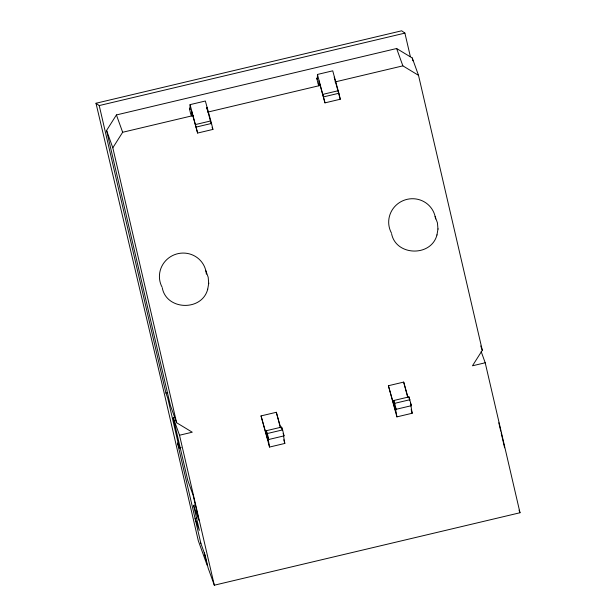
<?xml version="1.0" encoding="UTF-8"?>
<svg xmlns="http://www.w3.org/2000/svg" width="616" height="616" viewBox="0 0 616 616"><rect width="100%" height="100%" fill="white"/><g stroke="black" fill="none" stroke-linecap="round" stroke-linejoin="round"><path stroke-width="0.92" d="M190.075 104.635L189.99 109.725L189.405 108.139L190.544 113.498L191.437 115.97L191.522 110.965L197.62 133.048L212.905 129.429L211.511 123.439L205.359 101.016L190.075 104.635L197.62 133.048M206.776 109.017L206.807 107.346L211.165 123.87M317.448 74.451L317.356 79.533L316.77 78.047L317.918 83.306L318.803 85.786L318.895 80.781L324.986 102.864L340.271 99.238L338.885 93.255L332.732 70.825L317.448 74.451L324.986 102.864M162.324 288.08C166.69 310.502 202.063 311.442 207.715 289.189M391.591 233.741C395.957 256.164 431.331 257.103 436.983 234.85M208.716 283.414L208.177 277.215L205.86 270.77M437.976 229.075L437.437 222.876L435.119 216.432M207.684 289.351L208.747 283.221M436.952 235.012L438.007 228.882M175.098 417.463L173.273 417.894L179.518 435.227L192.254 432.209L176.615 422.73L170.378 405.397L106.576 130.453L116.416 114.938L396.627 48.518L412.266 57.996L418.51 75.337L482.305 350.281L472.464 365.796L485.208 362.778L520.004 512.751L214.314 585.2L208.077 567.86L205.174 555.363L200.716 542.973M176.615 422.73L112.82 147.794L122.661 132.271L193.239 115.546M204.281 552.883L207.184 565.38L198.267 540.609L163.91 391.884L95.996 103.249L401.686 30.8L404.905 33.118L410.341 56.526M95.996 103.249L99.222 105.567L404.905 33.118M207.654 112.127L320.605 85.362M335.019 81.943L402.872 65.858L418.51 75.337M195.341 124.586L210.626 120.967M322.707 94.402L337.991 90.775M196.227 127.065L211.511 123.439M323.6 96.874L338.885 93.255M99.222 105.567L165.92 393.008L167.783 392.561M283.583 436.136L284.815 443.443L269.531 447.062L261.038 415.908L276.322 412.289L280.68 427.712M396.904 416.878L395.202 406.837L396.096 409.309L411.38 405.69L410.487 403.21L412.189 413.251L396.904 416.878L388.403 385.724L403.688 382.097L408.054 397.528M200.893 543.474L177.516 442.996L179.302 447.955L181.119 447.524M261.038 415.908L267.968 440.409L266.328 430.707L281.612 427.088L282.621 429.891L284.014 435.874L268.73 439.501L267.837 437.021L269.531 447.062M388.403 385.724L395.333 410.225L393.701 400.523L408.986 396.897L411.38 405.69M266.328 430.707L267.336 433.518L282.621 429.891M393.701 400.523L394.71 403.326L409.994 399.707M196.966 518.033L195.095 518.48L199.376 530.368L193.578 505.374L195.395 504.943M396.627 48.518L402.872 65.858M480.742 345.946L482.305 350.281M481.15 351.513L485.208 362.778M519.065 510.148L520.004 512.751M340.271 99.238L334.18 77.154M212.143 127.32L212.905 129.429M283.121 433.402L284.014 435.874M116.416 114.938L122.661 132.271M106.576 130.453L112.82 147.794M165.92 393.008L167.698 397.959L179.302 447.955M193.578 505.374L198.922 520.235L193.124 495.241L187.772 480.38L173.273 417.894M407.746 397.574L403.688 382.097M411.142 409.563L412.189 413.251M280.38 427.758L276.322 412.289M283.768 439.755L284.815 443.443M498.814 422.792L500.746 431.123M501.178 432.971L504.612 447.786M412.266 57.996L412.913 60.807M394.71 403.326L396.096 409.309M267.336 433.518L268.73 439.501M179.518 435.227L214.314 585.2M408.986 396.897L409.578 400.423M281.612 427.088L282.059 429.729M391.399 232.94A23.57 23.085 -19.8 0 1 405.274 199.838A23.57 23.085 -19.8 0 1 435.566 218.98M162.139 287.279A23.57 23.085 -19.8 0 1 176.438 254.046A23.57 23.085 -19.8 0 1 206.375 274.189"/></g></svg>
